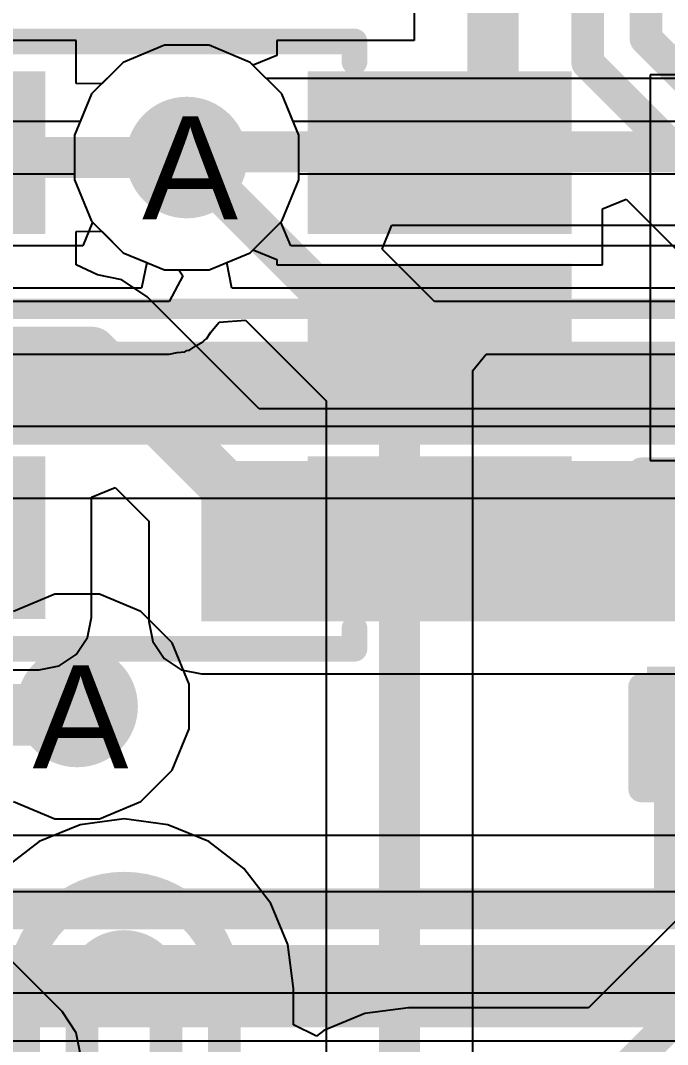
# Model space of a CAD drawing. Header units: inches. Extents: x 0 to 208, y 0 to 213.
# Drawn here: x 2.7843 to 2.9101, y 3.3466 to 3.5456 of the extents above; entities that cross this region are included whole.
import ezdxf

# ---------------------------------------------------------------- set-up
doc = ezdxf.new("R2010")
doc.units = ezdxf.units.IN
doc.header["$MEASUREMENT"] = 0
for name, color, linetype in [('Bottom Layer', 5, 'Continuous'), ('Drill Drawing', 1, 'Continuous'), ('L2_GND1', 16, 'Continuous'), ('L3_SIG1', 76, 'Continuous'), ('L4_PWR', 90, 'Continuous'), ('L5_GND2', 156, 'Continuous'), ('L6_SIG2', 130, 'Continuous'), ('L7_GND3', 216, 'Continuous'), ('Top Layer', 1, 'Continuous'), ('Top Overlay', 2, 'Continuous'), ('Top Paste', 8, 'Continuous'), ('Top Solder', 216, 'Continuous'), ('Via Holes', 16, 'Continuous')]:
    doc.layers.add(name, color=color, linetype=linetype)
doc.styles.add('Arial', font='', dxfattribs={"height": 0.2})
doc.styles.get('Arial').set_extended_font_data('Arial')

# ---------------------------------------------------------------- blocks, each defined once
blk = doc.blocks.new('SOT_23_5_259')
at = {"layer": 'Top Layer'}
for points in [[(-0.07283435, 0.0492126), (-0.02952725, 0.0492126), (-0.02952725, 0.0255906), (-0.07283435, 0.0255906)], [(0.02952765, 0.0492126), (0.07283475, 0.0492126), (0.07283475, 0.0255906), (0.02952765, 0.0255906)], [(-0.07283435, 0.0118106), (-0.02952725, 0.0118106), (-0.02952725, -0.0118114), (-0.07283435, -0.0118114)], [(-0.07283435, -0.0255914), (-0.02952725, -0.0255914), (-0.02952725, -0.0492134), (-0.07283435, -0.0492134)], [(0.02952765, -0.0255914), (0.07283475, -0.0255914), (0.07283475, -0.0492134), (0.02952765, -0.0492134)]]:
    blk.add_hatch(color=1, dxfattribs=at).paths.add_polyline_path(points)
at = {"layer": 'Top Paste'}
for points in [[(-0.07283435, 0.0492126), (-0.02952725, 0.0492126), (-0.02952725, 0.0255906), (-0.07283435, 0.0255906)], [(0.02952765, 0.0492126), (0.07283475, 0.0492126), (0.07283475, 0.0255906), (0.02952765, 0.0255906)], [(-0.07283435, 0.0118106), (-0.02952725, 0.0118106), (-0.02952725, -0.0118114), (-0.07283435, -0.0118114)], [(-0.07283435, -0.0255914), (-0.02952725, -0.0255914), (-0.02952725, -0.0492134), (-0.07283435, -0.0492134)], [(0.02952765, -0.0255914), (0.07283475, -0.0255914), (0.07283475, -0.0492134), (0.02952765, -0.0492134)]]:
    blk.add_hatch(color=8, dxfattribs=at).paths.add_polyline_path(points)
at = {"layer": 'Top Solder'}
for points in [[(-0.07683435, 0.0532126), (-0.02552725, 0.0532126), (-0.02552725, 0.0215906), (-0.07683435, 0.0215906)], [(0.02552765, 0.0532126), (0.07683475, 0.0532126), (0.07683475, 0.0215906), (0.02552765, 0.0215906)], [(-0.07683435, 0.0158106), (-0.02552725, 0.0158106), (-0.02552725, -0.0158114), (-0.07683435, -0.0158114)], [(-0.07683435, -0.0215914), (-0.02552725, -0.0215914), (-0.02552725, -0.0532134), (-0.07683435, -0.0532134)], [(0.02552765, -0.0215914), (0.07683475, -0.0215914), (0.07683475, -0.0532134), (0.02552765, -0.0532134)]]:
    blk.add_hatch(color=216, dxfattribs=at).paths.add_polyline_path(points)
at = {"layer": 'Top Overlay'}
for points in [[(0.0343932, 0.0589996, 0.005, 0.005, 0), (-0.0346068, 0.0589996, 0.005, 0.005, 0)], [(-0.0346068, 0.0589996, 0.005, 0.005, 0), (-0.0346068, 0.0550636, 0.005, 0.005, 0)], [(-0.0790008, 0.0369996, 0.005, 0.005, 0), (-0.0840008, 0.0419996, 0.005, 0.005, 0)], [(-0.0840008, 0.0419996, 0.005, 0.005, 0), (-0.0840008, 0.0319996, 0.005, 0.005, 0)], [(-0.0790008, 0.0369996, 0.005, 0.005, 0), (-0.0840008, 0.0319996, 0.005, 0.005, 0)], [(-0.0346068, -0.0550624, 0.005, 0.005, 0), (-0.0346068, -0.0590004, 0.005, 0.005, 0)], [(0.0343932, -0.0590004, 0.005, 0.005, 0), (-0.0346068, -0.0590004, 0.005, 0.005, 0)]]:
    blk.add_lwpolyline(points, format="xyseb", dxfattribs=at)
for points in [[(-0.0358568, 0.0589996, 0.0025, 0.0025, 1), (-0.0333568, 0.0589996, 0.0025, 0.0025, 1)], [(-0.0358568, 0.0589996, 0.0025, 0.0025, 1), (-0.0333568, 0.0589996, 0.0025, 0.0025, 1)], [(-0.0358568, 0.0550636, 0.0025, 0.0025, 1), (-0.0333568, 0.0550636, 0.0025, 0.0025, 1)], [(-0.0852508, 0.0419996, 0.0025, 0.0025, 1), (-0.0827508, 0.0419996, 0.0025, 0.0025, 1)], [(-0.0852508, 0.0419996, 0.0025, 0.0025, 1), (-0.0827508, 0.0419996, 0.0025, 0.0025, 1)], [(-0.0802508, 0.0369996, 0.0025, 0.0025, 1), (-0.0777508, 0.0369996, 0.0025, 0.0025, 1)], [(-0.0802508, 0.0369996, 0.0025, 0.0025, 1), (-0.0777508, 0.0369996, 0.0025, 0.0025, 1)], [(-0.0852508, 0.0319996, 0.0025, 0.0025, 1), (-0.0827508, 0.0319996, 0.0025, 0.0025, 1)], [(-0.0852508, 0.0319996, 0.0025, 0.0025, 1), (-0.0827508, 0.0319996, 0.0025, 0.0025, 1)], [(-0.0358568, -0.0550624, 0.0025, 0.0025, 1), (-0.0333568, -0.0550624, 0.0025, 0.0025, 1)], [(-0.0358568, -0.0590004, 0.0025, 0.0025, 1), (-0.0333568, -0.0590004, 0.0025, 0.0025, 1)], [(-0.0358568, -0.0590004, 0.0025, 0.0025, 1), (-0.0333568, -0.0590004, 0.0025, 0.0025, 1)]]:
    blk.add_lwpolyline(points, format="xyseb", close=True, dxfattribs=at)
blk = doc.blocks.new('CAP_0402_317')
at = {"layer": 'Top Layer'}
for points in [[(-0.0275006, -0.0124998), (-0.0275006, 0.0125002), (-0.009500599999999998, 0.0125002), (-0.009500600000000001, -0.0124998)], [(0.009499399999999998, -0.0124998), (0.009499400000000002, 0.0125002), (0.0274994, 0.0125002), (0.0274994, -0.0124998)]]:
    blk.add_hatch(color=1, dxfattribs=at).paths.add_polyline_path(points)
at = {"layer": 'Top Paste'}
for points in [[(-0.0275006, -0.0124998), (-0.0275006, 0.0125002), (-0.009500599999999998, 0.0125002), (-0.009500600000000001, -0.0124998)], [(0.009499399999999998, -0.0124998), (0.009499400000000002, 0.0125002), (0.0274994, 0.0125002), (0.0274994, -0.0124998)]]:
    blk.add_hatch(color=8, dxfattribs=at).paths.add_polyline_path(points)
at = {"layer": 'Top Solder'}
for points in [[(-0.0298628, -0.014862), (-0.0298628, 0.0148624), (-0.007138399999999999, 0.0148624), (-0.007138400000000001, -0.014862)], [(0.007137199999999999, -0.014862), (0.007137200000000002, 0.0148624), (0.0298616, 0.0148624), (0.0298616, -0.014862)]]:
    blk.add_hatch(color=216, dxfattribs=at).paths.add_polyline_path(points)
at = {"layer": 'Top Overlay'}
for points in [[(-0.0310006, 0.0160002, 0.005, 0.005, 0), (-0.0310006, -0.0159998, 0.005, 0.005, 0)], [(-0.0310006, 0.0160002, 0.005, 0.005, 0), (-0.0110006, 0.0160002, 0.005, 0.005, 0)], [(0.0109994, 0.0160002, 0.005, 0.005, 0), (0.0309994, 0.0160002, 0.005, 0.005, 0)], [(0.0309994, 0.0160002, 0.005, 0.005, 0), (0.0309994, -0.0159998, 0.005, 0.005, 0)], [(-0.0310006, -0.0159998, 0.005, 0.005, 0), (-0.0110006, -0.0159998, 0.005, 0.005, 0)], [(0.0109994, -0.0159998, 0.005, 0.005, 0), (0.0309994, -0.0159998, 0.005, 0.005, 0)]]:
    blk.add_lwpolyline(points, format="xyseb", dxfattribs=at)
for points in [[(-0.0322506, 0.0160002, 0.0025, 0.0025, 1), (-0.0297506, 0.0160002, 0.0025, 0.0025, 1)], [(-0.0322506, 0.0160002, 0.0025, 0.0025, 1), (-0.0297506, 0.0160002, 0.0025, 0.0025, 1)], [(-0.0122506, 0.0160002, 0.0025, 0.0025, 1), (-0.0097506, 0.0160002, 0.0025, 0.0025, 1)], [(0.0097494, 0.0160002, 0.0025, 0.0025, 1), (0.0122494, 0.0160002, 0.0025, 0.0025, 1)], [(0.0297494, 0.0160002, 0.0025, 0.0025, 1), (0.0322494, 0.0160002, 0.0025, 0.0025, 1)], [(0.0297494, 0.0160002, 0.0025, 0.0025, 1), (0.0322494, 0.0160002, 0.0025, 0.0025, 1)], [(-0.0322506, -0.0159998, 0.0025, 0.0025, 1), (-0.0297506, -0.0159998, 0.0025, 0.0025, 1)], [(-0.0322506, -0.0159998, 0.0025, 0.0025, 1), (-0.0297506, -0.0159998, 0.0025, 0.0025, 1)], [(-0.0122506, -0.0159998, 0.0025, 0.0025, 1), (-0.0097506, -0.0159998, 0.0025, 0.0025, 1)], [(0.0097494, -0.0159998, 0.0025, 0.0025, 1), (0.0122494, -0.0159998, 0.0025, 0.0025, 1)], [(0.0297494, -0.0159998, 0.0025, 0.0025, 1), (0.0322494, -0.0159998, 0.0025, 0.0025, 1)], [(0.0297494, -0.0159998, 0.0025, 0.0025, 1), (0.0322494, -0.0159998, 0.0025, 0.0025, 1)]]:
    blk.add_lwpolyline(points, format="xyseb", close=True, dxfattribs=at)

msp = doc.modelspace()

# ---------------------------------------------------------------- hatches: boundary and pattern name
at = {"layer": 'Bottom Layer'}
h = msp.add_hatch(color=5, dxfattribs=at)
edge = h.paths.add_edge_path()
edge.add_arc((2.8166398, 3.5190002), 0.011811, 0, 360)
h = msp.add_hatch(color=5, dxfattribs=at)
edge = h.paths.add_edge_path()
edge.add_arc((2.795331, 3.412323), 0.011811, 0, 360)
at = {"layer": 'L2_GND1'}
h = msp.add_hatch(color=16, dxfattribs=at)
edge = h.paths.add_edge_path()
edge.add_arc((2.8166398, 3.5190002), 0.011811, 0, 360)
h = msp.add_hatch(color=16, dxfattribs=at)
edge = h.paths.add_edge_path()
edge.add_arc((2.795331, 3.412323), 0.011811, 0, 360)
at = {"layer": 'L3_SIG1'}
h = msp.add_hatch(color=76, dxfattribs=at)
edge = h.paths.add_edge_path()
edge.add_arc((2.8166398, 3.5190002), 0.011811, 0, 360)
h = msp.add_hatch(color=76, dxfattribs=at)
edge = h.paths.add_edge_path()
edge.add_arc((2.795331, 3.412323), 0.011811, 0, 360)
at = {"layer": 'L4_PWR'}
h = msp.add_hatch(color=90, dxfattribs=at)
edge = h.paths.add_edge_path()
edge.add_arc((2.8166398, 3.5190002), 0.011811, 0, 360)
h = msp.add_hatch(color=90, dxfattribs=at)
edge = h.paths.add_edge_path()
edge.add_arc((2.795331, 3.412323), 0.011811, 0, 360)
at = {"layer": 'L5_GND2'}
h = msp.add_hatch(color=156, dxfattribs=at)
edge = h.paths.add_edge_path()
edge.add_arc((2.8166398, 3.5190002), 0.011811, 0, 360)
h = msp.add_hatch(color=156, dxfattribs=at)
edge = h.paths.add_edge_path()
edge.add_arc((2.795331, 3.412323), 0.011811, 0, 360)
at = {"layer": 'L6_SIG2'}
h = msp.add_hatch(color=130, dxfattribs=at)
edge = h.paths.add_edge_path()
edge.add_arc((2.8166398, 3.5190002), 0.011811, 0, 360)
h = msp.add_hatch(color=130, dxfattribs=at)
edge = h.paths.add_edge_path()
edge.add_arc((2.795331, 3.412323), 0.011811, 0, 360)
at = {"layer": 'L7_GND3'}
h = msp.add_hatch(color=216, dxfattribs=at)
edge = h.paths.add_edge_path()
edge.add_arc((2.8166398, 3.5190002), 0.011811, 0, 360)
h = msp.add_hatch(color=216, dxfattribs=at)
edge = h.paths.add_edge_path()
edge.add_arc((2.795331, 3.412323), 0.011811, 0, 360)
at = {"layer": 'Top Layer'}
h = msp.add_hatch(color=1, dxfattribs=at)
edge = h.paths.add_edge_path()
edge.add_arc((2.8166398, 3.5190002), 0.011811, 0, 360)
for points in [[(2.7879378, 3.4596202), (2.62, 3.4596202), (2.62, 3.4296202), (2.7879378, 3.4296202)], [(3.0067362, 3.4600002), (2.8194766, 3.4600002), (2.8194766, 3.4288502), (3.0067362, 3.4288502)], [(3.0557998, 3.4187102), (2.9074988, 3.4187102), (2.9074988, 3.3700002), (3.0557998, 3.3700002)]]:
    msp.add_hatch(color=1, dxfattribs=at).paths.add_polyline_path(points)
h = msp.add_hatch(color=1, dxfattribs=at)
edge = h.paths.add_edge_path()
edge.add_arc((2.795331, 3.412323), 0.011811, 0, 360)
at = {"layer": 'Via Holes'}
h = msp.add_hatch(color=7, dxfattribs=at)
edge = h.paths.add_edge_path()
edge.add_arc((2.8166398, 3.5190002), 0.0059055, 0, 360)
h = msp.add_hatch(color=7, dxfattribs=at)
edge = h.paths.add_edge_path()
edge.add_arc((2.795331, 3.412323), 0.0059055, 0, 360)

# ---------------------------------------------------------------- linework, layer by layer
at = {"layer": 'Bottom Layer'}
for p, q in [((2.8123013, 3.5408112), (2.8042849, 3.5374907)), ((2.8209783, 3.5408112), (2.8123013, 3.5408112)), ((2.8289947, 3.5374907), (2.8209783, 3.5408112)), ((2.8042849, 3.5374907), (2.7981493, 3.5313551)), ((2.8351303, 3.5313551), (2.8289947, 3.5374907)), ((2.9299972, 3.5351002), (2.9067498, 3.5351002)), ((2.9067498, 3.5351002), (2.9067498, 3.4971002)), ((2.7981493, 3.5313551), (2.7948288, 3.5233387)), ((2.8384508, 3.5233387), (2.8351303, 3.5313551)), ((2.7948288, 3.5233387), (2.7948288, 3.5146617)), ((2.8384508, 3.5146617), (2.8384508, 3.5233387)), ((2.7948288, 3.5146617), (2.7981493, 3.5066453)), ((2.8351303, 3.5066453), (2.8384508, 3.5146617)), ((2.7981493, 3.5066453), (2.8042849, 3.5005097)), ((2.8289947, 3.5005097), (2.8351303, 3.5066453)), ((2.8042849, 3.5005097), (2.8123013, 3.4971892)), ((2.8209783, 3.4971892), (2.8289947, 3.5005097)), ((2.8123013, 3.4971892), (2.8209783, 3.4971892)), ((2.9067498, 3.4971002), (2.9067498, 3.4601002)), ((2.9067498, 3.4601002), (2.9274111, 3.4601002)), ((2.7959229, 3.3893565), (2.7879781, 3.3860657)), ((2.8044486, 3.3904791), (2.7959229, 3.3893565)), ((2.804449, 3.3904792), (2.8044486, 3.3904792)), ((2.8044486, 3.3904792), (2.8044486, 3.3904791)), ((2.8044491, 3.3904792), (2.804449, 3.3904792)), ((2.8129748, 3.3893565), (2.8044491, 3.3904792)), ((2.8209196, 3.3860657), (2.8129748, 3.3893565)), ((2.7879781, 3.3860657), (2.7811557, 3.3808307)), ((2.827742, 3.3808307), (2.8209196, 3.3860657)), ((2.9274111, 3.3863937), (2.89477, 3.3537527)), ((2.832977, 3.3740083), (2.827742, 3.3808307)), ((2.8362678, 3.3660635), (2.832977, 3.3740083)), ((2.8373903, 3.3575376), (2.8362678, 3.3660635)), ((2.8373664, 3.3504647), (2.8373664, 3.3575376)), ((2.8373664, 3.3575376), (2.8373903, 3.3575376)), ((2.8597682, 3.3537766), (2.8512423, 3.3526541)), ((2.8597682, 3.3537527), (2.8597682, 3.3537766)), ((2.89477, 3.3537527), (2.8597682, 3.3537527)), ((2.8512423, 3.3526541), (2.8432975, 3.3493633)), ((2.8418508, 3.3482532), (2.8373664, 3.3504647)), ((2.8432975, 3.3493633), (2.8418508, 3.3482532))]:
    msp.add_line(p, q, dxfattribs=at)
for points in [[(2.90033, 3.3403299, 0.0063299, 0.0063299, 0), (2.940834, 3.3808339, 0.0063299, 0.0063299, 0)], [(2.7849541, 3.3575376, 0.0063299, 0.0063299, -0.4142135623730951), (2.8044488, 3.3770323, 0.0063299, 0.0063299, 0)], [(2.8044488, 3.3770323, 0.0063299, 0.0063299, 0), (2.8044489, 3.3770323, 0.0063299, 0.0063299, 0)], [(2.8044489, 3.3770323, 0.0063299, 0.0063299, -0.4142135623730951), (2.8239436, 3.3575376, 0.0063299, 0.0063299, 0)], [(2.7962839, 3.3575376, 0.0063299, 0.0063299, -0.4142135623730951), (2.8044488, 3.3657025, 0.0063299, 0.0063299, 0)], [(2.8044488, 3.3657025, 0.0063299, 0.0063299, 0), (2.8044489, 3.3657025, 0.0063299, 0.0063299, 0)], [(2.8044489, 3.3657025, 0.0063299, 0.0063299, -0.4142135623730951), (2.8126138, 3.3575376, 0.0063299, 0.0063299, 0)], [(2.7849541, 3.3114338, 0.0063299, 0.0063299, 0), (2.7849541, 3.3575376, 0.0063299, 0.0063299, 0)], [(2.7962839, 3.3114338, 0.0063299, 0.0063299, 0), (2.7962839, 3.3575376, 0.0063299, 0.0063299, 0)], [(2.8126138, 3.3114338, 0.0063299, 0.0063299, 0), (2.8126138, 3.3575376, 0.0063299, 0.0063299, 0)], [(2.8239436, 3.3114338, 0.0063299, 0.0063299, 0), (2.8239436, 3.3575376, 0.0063299, 0.0063299, 0)]]:
    msp.add_lwpolyline(points, format="xyseb", dxfattribs=at)
for points in [[(2.8028663, 3.3770323, 0.0031649, 0.0031649, 1), (2.8060313, 3.3770323, 0.0031649, 0.0031649, 1)], [(2.8028663, 3.3770323, 0.0031649, 0.0031649, 1), (2.8060313, 3.3770323, 0.0031649, 0.0031649, 1)], [(2.8028664, 3.3770323, 0.0031649, 0.0031649, 1), (2.8060314, 3.3770323, 0.0031649, 0.0031649, 1)], [(2.8028664, 3.3770323, 0.0031649, 0.0031649, 1), (2.8060314, 3.3770323, 0.0031649, 0.0031649, 1)], [(2.8028663, 3.3657025, 0.0031649, 0.0031649, 1), (2.8060313, 3.3657025, 0.0031649, 0.0031649, 1)], [(2.8028663, 3.3657025, 0.0031649, 0.0031649, 1), (2.8060313, 3.3657025, 0.0031649, 0.0031649, 1)], [(2.8028664, 3.3657025, 0.0031649, 0.0031649, 1), (2.8060314, 3.3657025, 0.0031649, 0.0031649, 1)], [(2.8028664, 3.3657025, 0.0031649, 0.0031649, 1), (2.8060314, 3.3657025, 0.0031649, 0.0031649, 1)], [(2.7833716, 3.3575376, 0.0031649, 0.0031649, 1), (2.7865366, 3.3575376, 0.0031649, 0.0031649, 1)], [(2.7833716, 3.3575376, 0.0031649, 0.0031649, 1), (2.7865366, 3.3575376, 0.0031649, 0.0031649, 1)], [(2.7947014, 3.3575376, 0.0031649, 0.0031649, 1), (2.7978664, 3.3575376, 0.0031649, 0.0031649, 1)], [(2.7947014, 3.3575376, 0.0031649, 0.0031649, 1), (2.7978664, 3.3575376, 0.0031649, 0.0031649, 1)], [(2.8110313, 3.3575376, 0.0031649, 0.0031649, 1), (2.8141963, 3.3575376, 0.0031649, 0.0031649, 1)], [(2.8110313, 3.3575376, 0.0031649, 0.0031649, 1), (2.8141963, 3.3575376, 0.0031649, 0.0031649, 1)], [(2.8223611, 3.3575376, 0.0031649, 0.0031649, 1), (2.8255261, 3.3575376, 0.0031649, 0.0031649, 1)], [(2.8223611, 3.3575376, 0.0031649, 0.0031649, 1), (2.8255261, 3.3575376, 0.0031649, 0.0031649, 1)]]:
    msp.add_lwpolyline(points, format="xyseb", close=True, dxfattribs=at)
at = {"layer": 'L2_GND1'}
for p, q in [((2.8123013, 3.5408112), (2.8042849, 3.5374907)), ((2.8209783, 3.5408112), (2.8123013, 3.5408112)), ((2.8289947, 3.5374907), (2.8209783, 3.5408112)), ((2.8042849, 3.5374907), (2.7981493, 3.5313551)), ((2.8351303, 3.5313551), (2.8289947, 3.5374907)), ((2.7981493, 3.5313551), (2.7959311, 3.526)), ((2.8373485, 3.526), (2.8351303, 3.5313551)), ((2.7959311, 3.526), (2.361121, 3.526)), ((3.1142062, 3.526), (2.8373485, 3.526)), ((2.361121, 3.5158041), (2.7948288, 3.5158041)), ((2.7948288, 3.5158041), (2.7948288, 3.5146617)), ((2.7948288, 3.5146617), (2.7981493, 3.5066453)), ((2.8351303, 3.5066453), (2.8384508, 3.5146617)), ((2.8384508, 3.5146617), (2.8384508, 3.5158041)), ((2.8384508, 3.5158041), (3.1142062, 3.5158041)), ((2.7981493, 3.5066453), (2.8042849, 3.5005097)), ((2.8289947, 3.5005097), (2.8351303, 3.5066453)), ((2.8042849, 3.5005097), (2.8123013, 3.4971892)), ((2.8209783, 3.4971892), (2.8289947, 3.5005097)), ((2.8123013, 3.4971892), (2.8209783, 3.4971892)), ((3.7357661, 3.3872743), (2.3018654, 3.3872743))]:
    msp.add_line(p, q, dxfattribs=at)
for points in [[(2.2415474, 3.373, 0.008, 0.008, 0), (4.6173624, 3.373, 0.008, 0.008, 0)], [(2.0720727, 3.354, 0.008, 0.008, 0), (4.3303285, 3.354, 0.008, 0.008, 0)]]:
    msp.add_lwpolyline(points, format="xyseb", dxfattribs=at)
at = {"layer": 'L3_SIG1'}
for p, q in [((2.8123013, 3.5408112), (2.8042849, 3.5374907)), ((2.8209783, 3.5408112), (2.8123013, 3.5408112)), ((2.8289947, 3.5374907), (2.8209783, 3.5408112)), ((2.8042849, 3.5374907), (2.7981493, 3.5313551)), ((2.8321089, 3.5343765), (2.8289947, 3.5374907)), ((3.1181547, 3.5343765), (2.8321089, 3.5343765)), ((2.7981493, 3.5313551), (2.7948288, 3.5233387)), ((2.7948288, 3.5233387), (2.7948288, 3.5146617)), ((2.7948288, 3.5146617), (2.7981493, 3.5066453)), ((2.7981493, 3.5066453), (2.8042849, 3.5005097)), ((2.8546185, 3.5012085), (2.8565319, 3.5058279)), ((2.8565319, 3.5058279), (3.1203587, 3.5058279)), ((2.8042849, 3.5005097), (2.8123013, 3.4971892)), ((2.8648269, 3.491), (2.8546185, 3.5012085)), ((2.8123013, 3.4971892), (2.8150718, 3.4971892)), ((2.8150718, 3.4971892), (2.8158858, 3.496)), ((2.8158858, 3.496), (2.8132492, 3.491)), ((2.8132492, 3.491), (2.7817328, 3.491)), ((3.1809448, 3.491), (2.8648269, 3.491)), ((2.8222096, 3.4861723), (2.8229667, 3.4870288)), ((2.8229667, 3.4870288), (2.8280323, 3.4874208)), ((2.8280323, 3.4874208), (2.8437257, 3.4717274)), ((2.8204588, 3.4837904), (2.8213066, 3.4850592)), ((2.8213066, 3.4850592), (2.8222096, 3.4861723)), ((2.817151, 3.4815802), (2.8184197, 3.4824279)), ((2.8184197, 3.4824279), (2.8197615, 3.4831548)), ((2.8197615, 3.4831548), (2.8200621, 3.4835254)), ((2.8200621, 3.4835254), (2.8204588, 3.4837904)), ((2.7817328, 3.4808041), (2.8132492, 3.4808041)), ((2.8132492, 3.4808041), (2.8147458, 3.4811018)), ((2.8147458, 3.4811018), (2.8162636, 3.4812599)), ((2.8162636, 3.4812599), (2.816683, 3.4814871)), ((2.816683, 3.4814871), (2.817151, 3.4815802)), ((2.8722744, 3.4776399), (2.8748711, 3.4808041)), ((2.8748711, 3.4808041), (3.1707489, 3.4808041)), ((2.8722743, 3.4776395), (2.8722744, 3.4776399)), ((2.8722743, 2.9208114), (2.8722743, 3.4776395)), ((2.8437257, 3.4717274), (2.8437257, 2.926724)), ((2.7924013, 3.3530445), (2.7156471, 3.4297987)), ((2.7951578, 3.3489192), (2.7924013, 3.3530445)), ((2.7961257, 3.3440529), (2.7951578, 3.3489192))]:
    msp.add_line(p, q, dxfattribs=at)
for points in [[(2.8166398, 3.5190002, 0.008, 0.008, 0), (2.8177418, 3.5201022, 0.008, 0.008, 0)], [(2.8166398, 3.5190002, 0.008, 0.008, 0), (2.858, 3.47764, 0.008, 0.008, 0)], [(2.8177418, 3.5201022, 0.008, 0.008, 0), (3.1347258, 3.5201022, 0.008, 0.008, 0)], [(2.858, 2.9208114, 0.008, 0.008, 0), (2.858, 3.47764, 0.008, 0.008, 0)], [(2.7029311, 3.4245315, 0.0049435, 0.0049435, 0), (2.7834097, 3.3440529, 0.0049435, 0.0049435, 0)]]:
    msp.add_lwpolyline(points, format="xyseb", dxfattribs=at)
for points in [[(2.8146398, 3.5190002, 0.004, 0.004, 1), (2.8186398, 3.5190002, 0.004, 0.004, 1)], [(2.8146398, 3.5190002, 0.004, 0.004, 1), (2.8186398, 3.5190002, 0.004, 0.004, 1)], [(2.8157418, 3.5201022, 0.004, 0.004, 1), (2.8197418, 3.5201022, 0.004, 0.004, 1)], [(2.8157418, 3.5201022, 0.004, 0.004, 1), (2.8197418, 3.5201022, 0.004, 0.004, 1)], [(2.856, 3.47764, 0.004, 0.004, 1), (2.86, 3.47764, 0.004, 0.004, 1)], [(2.856, 3.47764, 0.004, 0.004, 1), (2.86, 3.47764, 0.004, 0.004, 1)]]:
    msp.add_lwpolyline(points, format="xyseb", close=True, dxfattribs=at)
at = {"layer": 'L4_PWR'}
for p, q in [((2.8123013, 3.5408112), (2.8042849, 3.5374907)), ((2.8209783, 3.5408112), (2.8123013, 3.5408112)), ((2.8289947, 3.5374907), (2.8209783, 3.5408112)), ((2.8042849, 3.5374907), (2.7981493, 3.5313551)), ((2.8351303, 3.5313551), (2.8289947, 3.5374907)), ((2.7981493, 3.5313551), (2.7948288, 3.5233387)), ((2.8384508, 3.5233387), (2.8351303, 3.5313551)), ((2.7948288, 3.5233387), (2.7948288, 3.5146617)), ((2.8384508, 3.5146617), (2.8384508, 3.5233387)), ((2.7948288, 3.5146617), (2.7981493, 3.5066453)), ((2.8351303, 3.5066453), (2.8384508, 3.5146617)), ((2.7981493, 3.5066453), (2.8042849, 3.5005097)), ((2.8289947, 3.5005097), (2.8351303, 3.5066453)), ((2.8042849, 3.5005097), (2.8123013, 3.4971892)), ((2.8209783, 3.4971892), (2.8289947, 3.5005097)), ((2.8123013, 3.4971892), (2.8209783, 3.4971892)), ((2.7909925, 3.434134), (2.7829761, 3.4308135)), ((2.7996695, 3.434134), (2.7909925, 3.434134)), ((2.8076859, 3.4308135), (2.7996695, 3.434134)), ((2.8138215, 3.4246779), (2.8076859, 3.4308135)), ((2.817142, 3.4166615), (2.8138215, 3.4246779)), ((2.817142, 3.4079845), (2.817142, 3.4166615)), ((2.8138215, 3.3999681), (2.817142, 3.4079845)), ((2.8076859, 3.3938325), (2.8138215, 3.3999681)), ((2.7829761, 3.3938325), (2.7909925, 3.390512)), ((2.7996695, 3.390512), (2.8076859, 3.3938325)), ((2.7909925, 3.390512), (2.7996695, 3.390512))]:
    msp.add_line(p, q, dxfattribs=at)
at = {"layer": 'L5_GND2'}
for p, q in [((2.8123013, 3.5408112), (2.8042849, 3.5374907)), ((2.8209783, 3.5408112), (2.8123013, 3.5408112)), ((2.8289947, 3.5374907), (2.8209783, 3.5408112)), ((2.8042849, 3.5374907), (2.7981493, 3.5313551)), ((2.8351303, 3.5313551), (2.8289947, 3.5374907)), ((2.7981493, 3.5313551), (2.7948288, 3.5233387)), ((2.8384508, 3.5233387), (2.8351303, 3.5313551)), ((2.7948288, 3.5233387), (2.7948288, 3.5146617)), ((2.8384508, 3.5146617), (2.8384508, 3.5233387)), ((2.7948288, 3.5146617), (2.7981493, 3.5066453)), ((2.8351303, 3.5066453), (2.8384508, 3.5146617)), ((2.7983401, 3.5064545), (2.7964266, 3.5018351)), ((2.7981493, 3.5066453), (2.7983401, 3.5064545)), ((2.8349395, 3.5064545), (2.8351303, 3.5066453)), ((2.836853, 3.5018351), (2.8349395, 3.5064545)), ((2.7964266, 3.5018351), (2.4574585, 3.5018351)), ((2.9182035, 3.5018351), (2.836853, 3.5018351)), ((2.6841516, 3.4667649), (2.9255802, 3.4667649)), ((3.1905796, 3.3566461), (2.0750245, 3.3566461))]:
    msp.add_line(p, q, dxfattribs=at)
for points in [[(2.4523906, 3.4896, 0.004, 0.004, 0), (2.895579, 3.4896, 0.004, 0.004, 0)], [(2.895579, 3.4896, 0.004, 0.004, 0), (2.9255802, 3.4896, 0.004, 0.004, 0)], [(2.448, 3.479, 0.004, 0.004, 0), (2.895579, 3.479, 0.004, 0.004, 0)], [(2.895579, 3.479, 0.004, 0.004, 0), (2.9255802, 3.479, 0.004, 0.004, 0)]]:
    msp.add_lwpolyline(points, format="xyseb", dxfattribs=at)
for points in [[(2.894579, 3.4896, 0.002, 0.002, 1), (2.896579, 3.4896, 0.002, 0.002, 1)], [(2.894579, 3.4896, 0.002, 0.002, 1), (2.896579, 3.4896, 0.002, 0.002, 1)], [(2.894579, 3.479, 0.002, 0.002, 1), (2.896579, 3.479, 0.002, 0.002, 1)], [(2.894579, 3.479, 0.002, 0.002, 1), (2.896579, 3.479, 0.002, 0.002, 1)]]:
    msp.add_lwpolyline(points, format="xyseb", close=True, dxfattribs=at)
at = {"layer": 'L6_SIG2'}
for p, q in [((2.8123013, 3.5408112), (2.8042849, 3.5374907)), ((2.8209783, 3.5408112), (2.8123013, 3.5408112)), ((2.8289947, 3.5374907), (2.8209783, 3.5408112)), ((2.8042849, 3.5374907), (2.7981493, 3.5313551)), ((2.8351303, 3.5313551), (2.8289947, 3.5374907)), ((2.7981493, 3.5313551), (2.7948288, 3.5233387)), ((2.8384508, 3.5233387), (2.8351303, 3.5313551)), ((2.7948288, 3.5233387), (2.7948288, 3.5146617)), ((2.8384508, 3.5146617), (2.8384508, 3.5233387)), ((2.7948288, 3.5146617), (2.7981493, 3.5066453)), ((2.8351303, 3.5066453), (2.8384508, 3.5146617)), ((2.7981493, 3.5066453), (2.8042849, 3.5005097)), ((2.8289947, 3.5005097), (2.8351303, 3.5066453)), ((2.8042849, 3.5005097), (2.8088581, 3.4986154)), ((2.8244215, 3.4986154), (2.8289947, 3.5005097)), ((2.8088581, 3.4986154), (2.8078635, 3.4936154)), ((2.8254161, 3.4936154), (2.8244215, 3.4986154)), ((2.8078635, 3.4936154), (2.6922236, 3.4936154)), ((3.1073343, 3.4936154), (2.8254161, 3.4936154)), ((2.7006702, 3.4528318), (2.9685636, 3.4528318)), ((3.7501981, 3.3762743), (2.3948325, 3.3762743))]:
    msp.add_line(p, q, dxfattribs=at)
for points in [[(2.6922236, 3.4732236, 0.02, 0.02, 0), (3.1073343, 3.4732236, 0.02, 0.02, 0)], [(2.4061892, 3.362, 0.008, 0.008, 0), (4.718, 3.362, 0.008, 0.008, 0)]]:
    msp.add_lwpolyline(points, format="xyseb", dxfattribs=at)
at = {"layer": 'L7_GND3'}
for p, q in [((2.8123013, 3.5408112), (2.8042849, 3.5374907)), ((2.8209783, 3.5408112), (2.8123013, 3.5408112)), ((2.8289947, 3.5374907), (2.8209783, 3.5408112)), ((2.8042849, 3.5374907), (2.7981493, 3.5313551)), ((2.8351303, 3.5313551), (2.8289947, 3.5374907)), ((2.7981493, 3.5313551), (2.7948288, 3.5233387)), ((2.8384508, 3.5233387), (2.8351303, 3.5313551)), ((2.7948288, 3.5233387), (2.7948288, 3.5146617)), ((2.8384508, 3.5146617), (2.8384508, 3.5233387)), ((2.7948288, 3.5146617), (2.7981493, 3.5066453)), ((2.8351303, 3.5066453), (2.8384508, 3.5146617)), ((2.7981493, 3.5066453), (2.8042849, 3.5005097)), ((2.8289947, 3.5005097), (2.8351303, 3.5066453)), ((2.8042849, 3.5005097), (2.8123013, 3.4971892)), ((2.8209783, 3.4971892), (2.8289947, 3.5005097)), ((2.8123013, 3.4971892), (2.8209783, 3.4971892))]:
    msp.add_line(p, q, dxfattribs=at)
at = {"layer": 'Top Layer'}
for p, q in [((2.8608799, 3.5570422), (2.8608799, 3.5417552)), ((2.7951173, 3.5417552), (2.7680261, 3.5417552)), ((2.7951173, 3.5333919), (2.7951173, 3.5417552)), ((2.8123013, 3.5408112), (2.8042849, 3.5374907)), ((2.8209783, 3.5408112), (2.8123013, 3.5408112)), ((2.8289947, 3.5374907), (2.8209783, 3.5408112)), ((2.8608799, 3.5417552), (2.8341723, 3.5417552)), ((2.8341723, 3.5417552), (2.8341723, 3.538846)), ((2.8341723, 3.538846), (2.8295529, 3.5369325)), ((2.8042849, 3.5374907), (2.8001173, 3.5333231)), ((2.8295529, 3.5369325), (2.8289947, 3.5374907)), ((2.8001173, 3.5333231), (2.7951173, 3.5333919)), ((2.8974793, 3.5089974), (2.9020987, 3.5109108)), ((2.9020987, 3.5109108), (2.9148304, 3.4981792)), ((2.8974793, 3.4981332), (2.8974793, 3.5089974)), ((2.7951173, 3.5046085), (2.8001173, 3.5046773)), ((2.7951173, 3.4981333), (2.7951173, 3.5046085)), ((2.8001173, 3.5046773), (2.8042849, 3.5005097)), ((2.8042849, 3.5005097), (2.8123013, 3.4971892)), ((2.8209783, 3.4971892), (2.8289947, 3.5005097)), ((2.8289947, 3.5005097), (2.8295529, 3.5010679)), ((2.8295529, 3.5010679), (2.8341723, 3.4991544)), ((2.8341723, 3.4991544), (2.8341723, 3.4981332)), ((2.79931, 3.496184), (2.7951173, 3.4981333)), ((2.8123013, 3.4971892), (2.8209783, 3.4971892)), ((2.8341723, 3.4981332), (2.8974793, 3.4981332)), ((2.8040057, 3.4952499), (2.79931, 3.496184)), ((2.8089674, 3.4919346), (2.8040057, 3.4952499)), ((2.8307059, 3.4701961), (2.8089674, 3.4919346)), ((3.0067362, 3.4701961), (2.8307059, 3.4701961)), ((2.7981337, 3.4529778), (2.8027531, 3.4548913)), ((2.8027531, 3.4548913), (2.8092807, 3.4483637)), ((2.7981337, 3.4296202), (2.7981337, 3.4529778)), ((2.8092807, 3.4483637), (2.8092807, 3.4288502)), ((2.7973576, 3.4257184), (2.7981337, 3.4296202)), ((2.8092807, 3.4288502), (2.8100568, 3.4249484)), ((2.7951474, 3.4224106), (2.7973576, 3.4257184)), ((2.8100568, 3.4249484), (2.812267, 3.4216406)), ((2.7918396, 3.4202004), (2.7951474, 3.4224106)), ((2.812267, 3.4216406), (2.8155748, 3.4194304)), ((2.6916719, 3.4194243), (2.7879378, 3.4194243)), ((2.7879378, 3.4194243), (2.7918396, 3.4202004)), ((2.8155748, 3.4194304), (2.8194766, 3.4186543)), ((2.8194766, 3.4186543), (3.0067362, 3.4186543)), ((3.1679995, 3.3472743), (2.6936861, 3.3472743))]:
    msp.add_line(p, q, dxfattribs=at)
for points in [[(2.9059183, 3.5420968, 0.0063299, 0.0063299, 0), (2.9059183, 3.6084671, 0.0063299, 0.0063299, 0)], [(2.8945884, 3.5374039, 0.0063299, 0.0063299, 0), (2.8945884, 3.6037742, 0.0063299, 0.0063299, 0)], [(2.8761738, 3.5277562, 0.01, 0.01, 0), (2.8761738, 3.5795422, 0.01, 0.01, 0)], [(2.9059183, 3.5420968, 0.0063299, 0.0063299, 0), (2.9290149, 3.5190002, 0.0063299, 0.0063299, 0)], [(2.8945884, 3.5374039, 0.0063299, 0.0063299, 0), (2.924322, 3.5076703, 0.0063299, 0.0063299, 0)], [(2.8683638, 3.5199442, 0.008, 0.008, 0), (2.8761738, 3.5277562, 0.008, 0.008, 0)], [(2.7771438, 3.5190002, 0.008, 0.008, 0), (2.8166398, 3.5190002, 0.008, 0.008, 0)], [(2.8658258, 3.5199442, 0.008, 0.008, 0), (2.8683638, 3.5199442, 0.008, 0.008, 0)], [(2.5904914, 3.4811202, 0.01, 0.01, 0), (2.798153, 3.4811202, 0.01, 0.01, 0)], [(2.798153, 3.4811202, 0.01, 0.01, 0), (2.834848, 3.4444252, 0.01, 0.01, 0)], [(2.834848, 3.4444252, 0.01, 0.01, 0), (2.9131064, 3.4444252, 0.01, 0.01, 0)], [(2.8658258, 3.4451402, 0.008, 0.008, 0), (2.8671118, 3.4464262, 0.008, 0.008, 0)], [(2.7937182, 3.4107102, 0.012, 0.012, 0), (2.795331, 3.412323, 0.012, 0.012, 0)], [(2.7086438, 3.4107102, 0.012, 0.012, 0), (2.7937182, 3.4107102, 0.012, 0.012, 0)]]:
    msp.add_lwpolyline(points, format="xyseb", dxfattribs=at)
for points in [[(2.9043358, 3.5420968, 0.0031649, 0.0031649, 1), (2.9075008, 3.5420968, 0.0031649, 0.0031649, 1)], [(2.9043358, 3.5420968, 0.0031649, 0.0031649, 1), (2.9075008, 3.5420968, 0.0031649, 0.0031649, 1)], [(2.8930059, 3.5374039, 0.0031649, 0.0031649, 1), (2.8961709, 3.5374039, 0.0031649, 0.0031649, 1)], [(2.8930059, 3.5374039, 0.0031649, 0.0031649, 1), (2.8961709, 3.5374039, 0.0031649, 0.0031649, 1)], [(2.8736738, 3.5277562, 0.005, 0.005, 1), (2.8786738, 3.5277562, 0.005, 0.005, 1)], [(2.8741738, 3.5277562, 0.004, 0.004, 1), (2.8781738, 3.5277562, 0.004, 0.004, 1)], [(2.8146398, 3.5190002, 0.004, 0.004, 1), (2.8186398, 3.5190002, 0.004, 0.004, 1)], [(2.8638258, 3.5199442, 0.004, 0.004, 1), (2.8678258, 3.5199442, 0.004, 0.004, 1)], [(2.8663638, 3.5199442, 0.004, 0.004, 1), (2.8703638, 3.5199442, 0.004, 0.004, 1)], [(2.8663638, 3.5199442, 0.004, 0.004, 1), (2.8703638, 3.5199442, 0.004, 0.004, 1)], [(2.795653, 3.4811202, 0.005, 0.005, 1), (2.800653, 3.4811202, 0.005, 0.005, 1)], [(2.795653, 3.4811202, 0.005, 0.005, 1), (2.800653, 3.4811202, 0.005, 0.005, 1)], [(2.832348, 3.4444252, 0.005, 0.005, 1), (2.837348, 3.4444252, 0.005, 0.005, 1)], [(2.832348, 3.4444252, 0.005, 0.005, 1), (2.837348, 3.4444252, 0.005, 0.005, 1)], [(2.8638258, 3.4451402, 0.004, 0.004, 1), (2.8678258, 3.4451402, 0.004, 0.004, 1)], [(2.8651118, 3.4464262, 0.004, 0.004, 1), (2.8691118, 3.4464262, 0.004, 0.004, 1)], [(2.9106064, 3.4444252, 0.005, 0.005, 1), (2.9156064, 3.4444252, 0.005, 0.005, 1)], [(2.792331, 3.412323, 0.006, 0.006, 1), (2.798331, 3.412323, 0.006, 0.006, 1)], [(2.7907182, 3.4107102, 0.006, 0.006, 1), (2.7967182, 3.4107102, 0.006, 0.006, 1)], [(2.7907182, 3.4107102, 0.006, 0.006, 1), (2.7967182, 3.4107102, 0.006, 0.006, 1)]]:
    msp.add_lwpolyline(points, format="xyseb", close=True, dxfattribs=at)

# ---------------------------------------------------------------- block references
for name, p, rotation in [('SOT_23_5_259', (2.814645, 3.4825418), 180), ('CAP_0402_317', (2.921, 3.4272108), 90)]:
    msp.add_blockref(name, p, dxfattribs=dict(rotation=rotation))

# ---------------------------------------------------------------- texts
at = {"layer": 'Drill Drawing', "style": 'Arial'}
for p in [(2.8079753, 3.5070035), (2.7866665, 3.4003263)]:
    msp.add_text('A', height=0.02, dxfattribs=at).set_placement(p)

doc.saveas('drawing.dxf')
